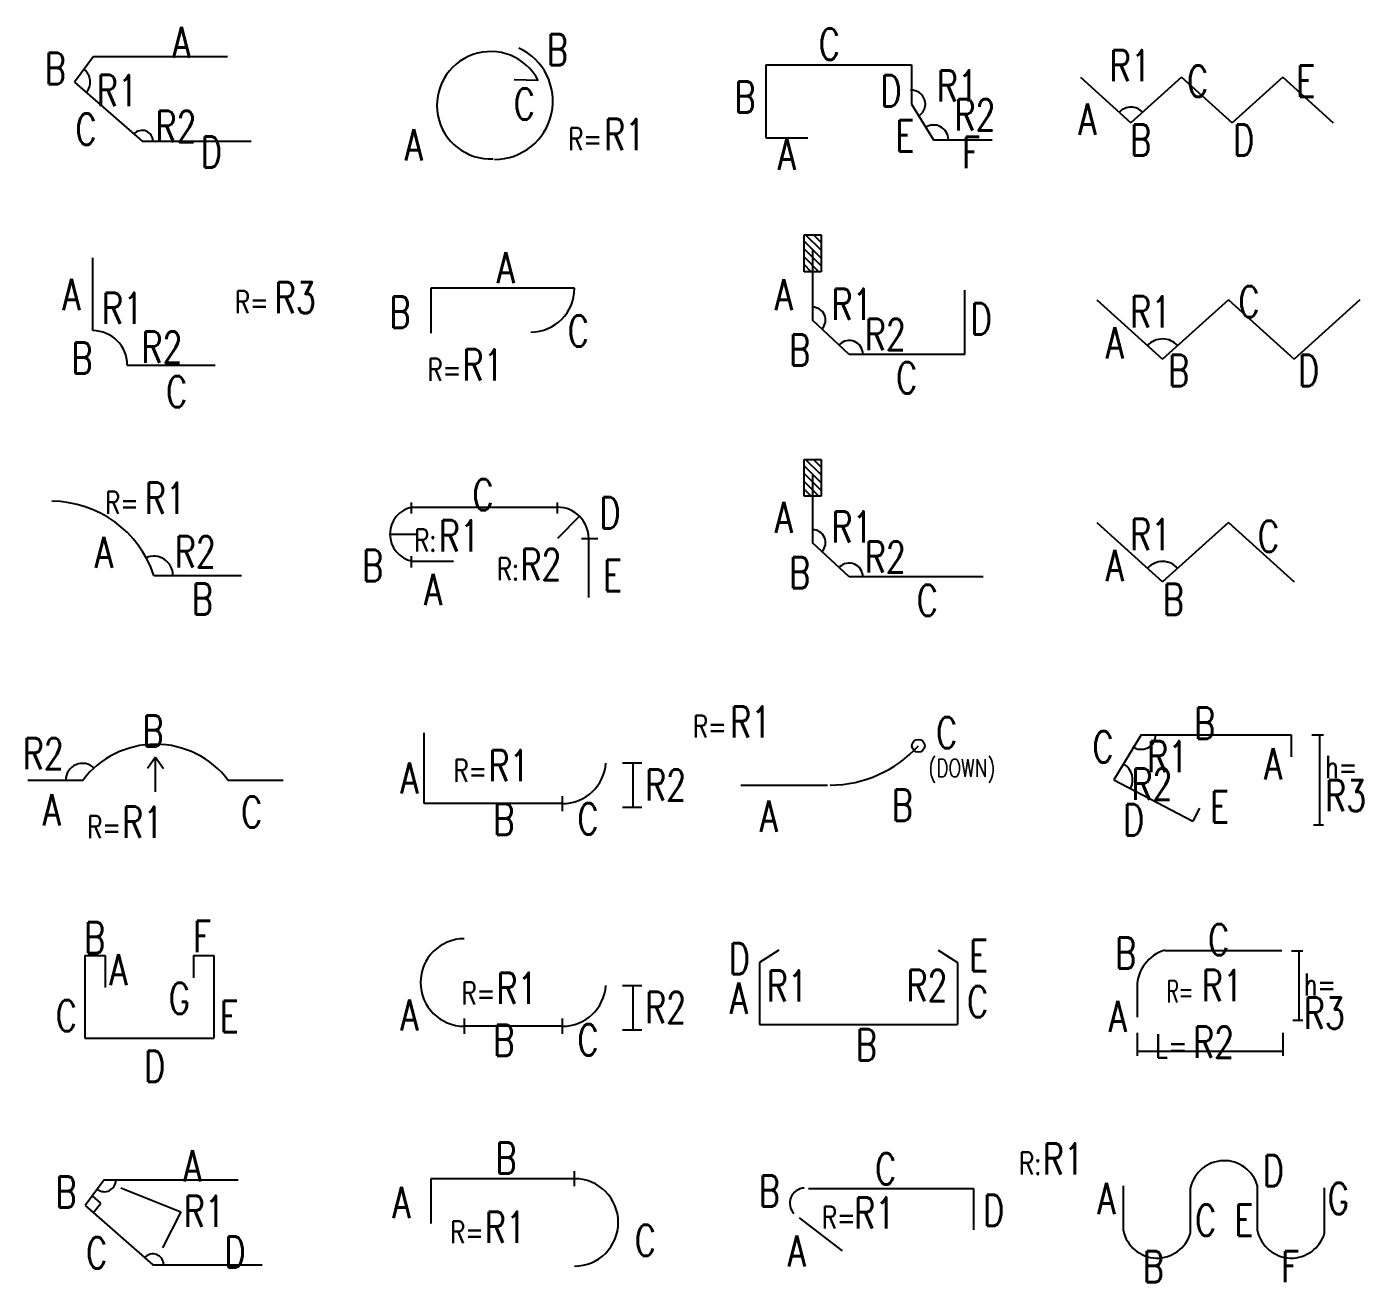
# Model space of a CAD drawing. Header units: millimetres. Extents: x -0.4 to 11.6, y -0.2 to 49.8.
# Drawn here: x 2.908 to 5.909, y 9.343 to 12.163 of the extents above; entities that cross this region are included whole.
import ezdxf
from ezdxf.enums import TextEntityAlignment as Align

# ---------------------------------------------------------------- set-up
doc = ezdxf.new("R2010")
doc.units = ezdxf.units.MM
doc.layers.add('SHOP', color=2, linetype='Continuous')
doc.layers.add('TEXTSHOP', color=3, linetype='Continuous')
doc.styles.add('ROMANS', font='romans.shx', dxfattribs={"width": 0.75, "bigfont": 'whgtxt.shx'})

# ---------------------------------------------------------------- blocks, each defined once
blk = doc.blocks.new('SSBAR_SHP_420')
at = {"color": 2}
for p, q in [((-0.1181, 0.073), (-0.1608, 0.0153)), ((-0.1608, 0.0153), (-0.0088, -0.1175)), ((-0.0088, -0.1175), (0.2362, -0.1175))]:
    blk.add_line(p, q, dxfattribs=at)
at = {"color": 0}
for p, q in [((-0.1258, 0.0209), (-0.1444, 0.037)), ((-0.0806, 0.0551), (0.0538, 0.0017)), ((-0.1426, -0.0008), (-0.1258, 0.0209)), ((0.0538, 0.0017), (0.0131, -0.0798))]:
    blk.add_line(p, q, dxfattribs=at)
for centre, radius, start, end in [((-0.1181, 0.073), 0.0264, 233.808, 0), ((-0.0088, -0.1175), 0.0243, 359.6098, 138.9728)]:
    blk.add_arc(centre, radius, start, end, dxfattribs=at)
at = {"layer": 'SHOP', "color": 2}
blk.add_line((-0.1181, 0.073), (0.1825, 0.073), dxfattribs=at)
at = {"layer": 'TEXTSHOP', "color": 4, "style": 'ROMANS', "width": 0.75}
blk.add_attdef('A', text='', height=0.07, dxfattribs=at).set_placement((0.0798, 0.0696), align=Align.CENTER)
for tag, p in [('B', (-0.1803, 0.0108)), ('C', (-0.1112, -0.1257))]:
    blk.add_attdef(tag, text='', height=0.07, dxfattribs=at).set_placement(p, align=Align.RIGHT)
for tag, p in [('R1', (0.0605, -0.0325)), ('D', (0.1518, -0.124))]:
    blk.add_attdef(tag, p, '', height=0.07, dxfattribs=at)
blk = doc.blocks.new('SSBAR_SHP_421')
at = {"color": 2}
for p, q in [((-0.1619, 0.0772), (-0.1163, 0.0772)), ((-0.1163, 0.0772), (-0.1163, 0.0055)), ((0.0825, 0.0772), (0.1281, 0.0772)), ((0.0825, 0.0772), (0.0825, 0.0272))]:
    blk.add_line(p, q, dxfattribs=at)
at = {"layer": 'SHOP', "color": 2}
for p, q in [((-0.1619, 0.0772), (-0.1619, -0.1088)), ((0.1281, 0.0772), (0.1281, -0.1088)), ((-0.1619, -0.1088), (0.1281, -0.1088))]:
    blk.add_line(p, q, dxfattribs=at)
at = {"layer": 'TEXTSHOP', "color": 4, "style": 'ROMANS', "width": 0.75}
for tag, p in [('B', (-0.1396, 0.0823)), ('F', (0.1021, 0.0848)), ('D', (-0.0046, -0.2069))]:
    blk.add_attdef(tag, text='', height=0.07, dxfattribs=at).set_placement(p, align=Align.CENTER)
for tag, p in [('A', (-0.106, 0.0102)), ('E', (0.1413, -0.0948))]:
    blk.add_attdef(tag, p, '', height=0.07, dxfattribs=at)
for tag, p in [('G', (0.0739, -0.0539)), ('C', (-0.1794, -0.0931))]:
    blk.add_attdef(tag, text='', height=0.07, dxfattribs=at).set_placement(p, align=Align.RIGHT)
blk = doc.blocks.new('SSBAR_SHP_422')
at = {"color": 0}
for p, q in [((-0.003, 0.0225), (-0.0211, -0.0025)), ((-0.003, -0.0553), (-0.003, 0.0225)), ((-0.003, 0.0225), (0.0151, -0.0025))]:
    blk.add_line(p, q, dxfattribs=at)
at = {"color": 40}
for p, q in [((-0.1665, -0.0296), (-0.29, -0.0296)), ((0.284, -0.0296), (0.1605, -0.0296))]:
    blk.add_line(p, q, dxfattribs=at)
for centre, radius, start, end in [((-0.003, -0.1534), 0.2051, 37.135, 142.865), ((-0.1665, -0.0296), 0.0383, 47.2262, 180)]:
    blk.add_arc(centre, radius, start, end, dxfattribs=at)
at = {"layer": 'TEXTSHOP', "color": 3, "style": 'ROMANS', "width": 0.75}
blk.add_text('R=', height=0.05, dxfattribs=at).set_placement((-0.1563, -0.1593))
at = {"layer": 'TEXTSHOP', "color": 4, "style": 'ROMANS', "width": 0.75}
blk.add_attdef('B', text='', height=0.07, dxfattribs=at).set_placement((-0.0086, 0.0464), align=Align.CENTER)
for tag, p in [('R2', (-0.2089, -0.0044)), ('A', (-0.2155, -0.1308))]:
    blk.add_attdef(tag, text='', height=0.07, dxfattribs=at).set_placement(p, align=Align.RIGHT)
for tag, p in [('R1', (-0.0781, -0.1583)), ('C', (0.1895, -0.1355))]:
    blk.add_attdef(tag, p, '', height=0.07, dxfattribs=at)
blk = doc.blocks.new('SSBAR_SHP_423')
at = {"color": 2}
blk.add_line((-0.0068, -0.069), (0.1905, -0.069), dxfattribs=at)
blk.add_arc((-0.2374, -0.1455), 0.243, 18.355, 89.656, dxfattribs=at)
at = {"color": 40}
blk.add_arc((-0.0068, -0.069), 0.0431, 0.434, 113.6873, dxfattribs=at)
at = {"layer": 'TEXTSHOP', "style": 'ROMANS', "width": 0.75}
blk.add_text('R=', height=0.05, dxfattribs=at).set_placement((-0.0405, 0.0694), align=Align.RIGHT)
at = {"layer": 'TEXTSHOP', "color": 4, "style": 'ROMANS', "width": 0.75}
for tag, p in [('R1', (-0.027, 0.0694)), ('R2', (0.0401, -0.051))]:
    blk.add_attdef(tag, p, '', height=0.07, dxfattribs=at)
blk.add_attdef('A', text='', height=0.07, dxfattribs=at).set_placement((-0.0984, -0.0521), align=Align.RIGHT)
blk.add_attdef('B', text='', height=0.07, dxfattribs=at).set_placement((0.1022, -0.1572), align=Align.CENTER)
blk = doc.blocks.new('SSBAR_SHP_424')
at = {"color": 40}
blk.add_line((-0.1438, -0.0193), (-0.1438, 0.1446), dxfattribs=at)
at = {"color": 2}
blk.add_line((-0.0664, -0.0966), (0.1308, -0.0966), dxfattribs=at)
at = {"color": 40}
blk.add_arc((-0.1437, -0.0966), 0.0773, 0.0251, 90.0101, dxfattribs=at)
at = {"layer": 'TEXTSHOP', "style": 'ROMANS', "width": 0.75}
blk.add_text('R=', height=0.05, dxfattribs=at).set_placement((0.2511, 0.0199), align=Align.RIGHT)
at = {"layer": 'TEXTSHOP', "color": 4, "style": 'ROMANS', "width": 0.75}
for tag, p in [('A', (-0.1717, 0.0269)), ('B', (-0.1445, -0.1159))]:
    blk.add_attdef(tag, text='', height=0.07, dxfattribs=at).set_placement(p, align=Align.RIGHT)
for tag, p in [('R1', (-0.1232, -0.0041)), ('R3', (0.2646, 0.0199)), ('R2', (-0.0343, -0.0914))]:
    blk.add_attdef(tag, p, '', height=0.07, dxfattribs=at)
blk.add_attdef('C', text='', height=0.07, dxfattribs=at).set_placement((0.0446, -0.1913), align=Align.CENTER)
blk = doc.blocks.new('SSBAR_SHP_425')
at = {"color": 2}
for p, q in [((-0.1422, 0.0968), (-0.1849, 0.0392)), ((-0.1849, 0.0392), (-0.0329, -0.0937)), ((-0.0329, -0.0937), (0.2121, -0.0937))]:
    blk.add_line(p, q, dxfattribs=at)
at = {"color": 0}
for centre, radius, start, end in [((-0.1849, 0.0392), 0.0354, 318.403, 52.1432), ((-0.0329, -0.0937), 0.0243, 359.6098, 138.9728)]:
    blk.add_arc(centre, radius, start, end, dxfattribs=at)
at = {"layer": 'SHOP', "color": 2}
blk.add_line((-0.1422, 0.0968), (0.1584, 0.0968), dxfattribs=at)
at = {"layer": 'TEXTSHOP', "color": 4, "style": 'ROMANS', "width": 0.75}
blk.add_attdef('A', text='', height=0.07, dxfattribs=at).set_placement((0.0557, 0.0934), align=Align.CENTER)
for tag, p in [('B', (-0.2044, 0.0346)), ('C', (-0.1353, -0.1018))]:
    blk.add_attdef(tag, text='', height=0.07, dxfattribs=at).set_placement(p, align=Align.RIGHT)
for tag, p in [('R1', (-0.1349, -0.0148)), ('R2', (-0.0028, -0.0956)), ('D', (0.0987, -0.1529))]:
    blk.add_attdef(tag, p, '', height=0.07, dxfattribs=at)
blk = doc.blocks.new('SSBAR_SHP_520')
at = {"color": 7}
blk.add_line((0.138, 0.0587), (0.138, 0.0929), dxfattribs=at)
at = {"color": 2}
for p, q in [((0.138, 0.0758), (-0.1847, 0.0758)), ((-0.1847, 0.0758), (-0.1847, -0.025))]:
    blk.add_line(p, q, dxfattribs=at)
blk.add_arc((0.138, -0.0225), 0.0983, 270, 90, dxfattribs=at)
at = {"layer": 'TEXTSHOP', "color": 3, "style": 'ROMANS', "width": 0.75}
blk.add_text('R=', height=0.05, dxfattribs=at).set_placement((-0.1413, -0.0693))
at = {"layer": 'TEXTSHOP', "color": 4, "style": 'ROMANS', "width": 0.75}
blk.add_attdef('B', text='', height=0.07, dxfattribs=at).set_placement((-0.0161, 0.0871), align=Align.CENTER)
blk.add_attdef('A', text='', height=0.07, dxfattribs=at).set_placement((-0.2302, -0.0126), align=Align.RIGHT)
for tag, p in [('R1', (-0.0632, -0.0684)), ('C', (0.2734, -0.0978))]:
    blk.add_attdef(tag, p, '', height=0.07, dxfattribs=at)
blk = doc.blocks.new('SSBAR_SHP_521')
at = {"color": 7}
for p, q in [((0.2458, 0.01), (0.2892, 0.01)), ((0.269, 0.01), (0.269, -0.0895)), ((-0.1096, -0.0646), (-0.1096, -0.0989)), ((0.1105, -0.0646), (0.1105, -0.0989)), ((0.2458, -0.0895), (0.2892, -0.0895))]:
    blk.add_line(p, q, dxfattribs=at)
at = {"color": 2}
blk.add_line((0.1105, -0.0818), (-0.1096, -0.0818), dxfattribs=at)
for centre, start, end in [((-0.1096, 0.0165), 90, 270), ((0.1105, 0.0165), 270, 355.8735)]:
    blk.add_arc(centre, 0.0983, start, end, dxfattribs=at)
at = {"layer": 'TEXTSHOP', "color": 3, "style": 'ROMANS', "width": 0.75}
blk.add_text('R=', height=0.05, dxfattribs=at).set_placement((-0.1153, -0.0326))
at = {"layer": 'TEXTSHOP', "color": 4, "style": 'ROMANS', "width": 0.75}
for tag, p in [('R1', (-0.0371, -0.0316)), ('R2', (0.2964, -0.0748)), ('C', (0.1447, -0.1474))]:
    blk.add_attdef(tag, p, '', height=0.07, dxfattribs=at)
blk.add_attdef('A', text='', height=0.07, dxfattribs=at).set_placement((-0.2123, -0.0914), align=Align.RIGHT)
blk.add_attdef('B', text='', height=0.07, dxfattribs=at).set_placement((-0.0207, -0.1484), align=Align.CENTER)
blk = doc.blocks.new('SSBAR_SHP_522')
at = {"color": 2}
for p, q in [((-0.2, -0.0818), (-0.2, 0.0774)), ((0.1105, -0.0818), (-0.2, -0.0818))]:
    blk.add_line(p, q, dxfattribs=at)
at = {"color": 7}
for p, q in [((0.2458, 0.01), (0.2892, 0.01)), ((0.269, 0.01), (0.269, -0.0895)), ((0.1105, -0.0646), (0.1105, -0.0989)), ((0.2458, -0.0895), (0.2892, -0.0895))]:
    blk.add_line(p, q, dxfattribs=at)
at = {"color": 2}
blk.add_arc((0.1105, 0.0165), 0.0983, 270, 355.8735, dxfattribs=at)
at = {"layer": 'TEXTSHOP', "color": 3, "style": 'ROMANS', "width": 0.75}
blk.add_text('R=', height=0.05, dxfattribs=at).set_placement((-0.1337, -0.0326))
at = {"layer": 'TEXTSHOP', "color": 4, "style": 'ROMANS', "width": 0.75}
for tag, p in [('R1', (-0.0555, -0.0316)), ('R2', (0.2964, -0.0748)), ('C', (0.1447, -0.1509))]:
    blk.add_attdef(tag, p, '', height=0.07, dxfattribs=at)
blk.add_attdef('A', text='', height=0.07, dxfattribs=at).set_placement((-0.2123, -0.0593), align=Align.RIGHT)
blk.add_attdef('B', text='', height=0.07, dxfattribs=at).set_placement((-0.0207, -0.1519), align=Align.CENTER)
blk = doc.blocks.new('SSBAR_SHP_523')
at = {"color": 7}
for p, q in [((-0.2282, 0.0698), (-0.2282, 0.0949)), ((0.0996, 0.0698), (0.0996, 0.0949)), ((0.1492, 0.0637), (0.0996, 0.014)), ((-0.2765, 0.0236), (-0.2148, 0.0236)), ((0.1539, 0.014), (0.1903, 0.014)), ((-0.2282, -0.0513), (-0.2282, -0.0262))]:
    blk.add_line(p, q, dxfattribs=at)
at = {"color": 2}
for p, q in [((-0.2263, 0.0842), (0.1015, 0.0842)), ((0.1697, 0.014), (0.1697, -0.1184)), ((-0.2263, -0.0369), (-0.1341, -0.0369))]:
    blk.add_line(p, q, dxfattribs=at)
for centre, radius, start, end in [((-0.2148, 0.0236), 0.0616, 100.6815, 259.3177), ((0.0996, 0.014), 0.0702, 0, 90)]:
    blk.add_arc(centre, radius, start, end, dxfattribs=at)
at = {"layer": 'TEXTSHOP', "color": 3, "style": 'ROMANS', "width": 0.75}
for p in [(-0.2217, -0.0151), (-0.0365, -0.0796)]:
    blk.add_text('R:', height=0.05, dxfattribs=at).set_placement(p)
at = {"layer": 'TEXTSHOP', "color": 4, "style": 'ROMANS', "width": 0.75}
for tag, p in [('C', (-0.0676, 0.0773)), ('A', (-0.1793, -0.1359))]:
    blk.add_attdef(tag, text='', height=0.07, dxfattribs=at).set_placement(p, align=Align.CENTER)
for tag, p in [('D', (0.194, 0.0364)), ('R1', (-0.1666, -0.0151)), ('R2', (0.0164, -0.0796)), ('E', (0.2021, -0.1044))]:
    blk.add_attdef(tag, p, '', height=0.07, dxfattribs=at)
blk.add_attdef('B', text='', height=0.07, dxfattribs=at).set_placement((-0.2919, -0.0817), align=Align.RIGHT)
blk = doc.blocks.new('SSBAR_SHP_524')
at = {"color": 2}
for p, q in [((0.138, 0.0758), (-0.1847, 0.0758)), ((-0.1847, 0.0758), (-0.1847, -0.025))]:
    blk.add_line(p, q, dxfattribs=at)
blk.add_arc((0.0398, 0.0758), 0.0983, 270, 0, dxfattribs=at)
at = {"layer": 'TEXTSHOP', "color": 3, "style": 'ROMANS', "width": 0.75}
blk.add_text('R=', height=0.05, dxfattribs=at).set_placement((-0.1919, -0.1321))
at = {"layer": 'TEXTSHOP', "color": 4, "style": 'ROMANS', "width": 0.75}
blk.add_attdef('A', text='', height=0.07, dxfattribs=at).set_placement((-0.0161, 0.0871), align=Align.CENTER)
blk.add_attdef('B', text='', height=0.07, dxfattribs=at).set_placement((-0.2302, -0.0126), align=Align.RIGHT)
for tag, p in [('C', (0.1232, -0.0549)), ('R1', (-0.1137, -0.1311))]:
    blk.add_attdef(tag, p, '', height=0.07, dxfattribs=at)
blk = doc.blocks.new('SSBAR_SHP_525')
at = {"color": 2}
blk.add_line((0.0565, 0.0429), (0.0025, 0.0438), dxfattribs=at)
for centre, radius, start, end in [((-0.0504, -0.013), 0.1206, 27.5958, 272.7513), ((-0.0417, -0.0036), 0.131, 269.9746, 65.194)]:
    blk.add_arc(centre, radius, start, end, dxfattribs=at)
at = {"layer": 'TEXTSHOP', "color": 3, "style": 'ROMANS', "width": 0.75}
blk.add_text('R=', height=0.05, dxfattribs=at).set_placement((0.124, -0.1135))
at = {"layer": 'TEXTSHOP', "color": 4, "style": 'ROMANS', "width": 0.75}
for tag, p in [('B', (0.0756, 0.0767)), ('R1', (0.2043, -0.1135))]:
    blk.add_attdef(tag, p, '', height=0.07, dxfattribs=at)
for tag, p in [('C', (0.0488, -0.0452)), ('A', (-0.2024, -0.1369))]:
    blk.add_attdef(tag, text='', height=0.07, dxfattribs=at).set_placement(p, align=Align.RIGHT)
blk = doc.blocks.new('SSBAR_SHP_620')
at = {"color": 40}
for p, q in [((0.2344, 0.054), (0.2344, -0.039)), ((-0.1577, -0.0121), (-0.0612, -0.0863))]:
    blk.add_line(p, q, dxfattribs=at)
blk.add_arc((-0.1442, 0.0207), 0.0342, 93.2356, 222.6996, dxfattribs=at)
at = {"layer": 'SHOP', "color": 2}
blk.add_line((-0.1362, 0.054), (0.2344, 0.054), dxfattribs=at)
at = {"layer": 'TEXTSHOP', "color": 3, "style": 'ROMANS', "width": 0.75}
blk.add_text('R=', height=0.05, dxfattribs=at).set_placement((-0.1062, -0.0363))
at = {"layer": 'TEXTSHOP', "color": 4, "style": 'ROMANS', "width": 0.75}
blk.add_attdef('C', text='', height=0.07, dxfattribs=at).set_placement((0.0368, 0.0629), align=Align.CENTER)
for tag, p in [('B', (-0.2006, 0.0132)), ('A', (-0.1422, -0.1217))]:
    blk.add_attdef(tag, text='', height=0.07, dxfattribs=at).set_placement(p, align=Align.RIGHT)
for tag, p in [('R1', (-0.0341, -0.0363)), ('D', (0.2556, -0.0302))]:
    blk.add_attdef(tag, p, '', height=0.07, dxfattribs=at)
blk = doc.blocks.new('SSBAR_SHP_621')
at = {"color": 2}
for p, q in [((-0.203, 0.0889), (-0.2468, 0.0611)), ((0.1544, 0.0889), (0.1982, 0.0611))]:
    blk.add_line(p, q, dxfattribs=at)
at = {"layer": 'SHOP', "color": 2}
for p, q in [((-0.2468, 0.0611), (-0.2468, -0.0777)), ((0.1982, 0.0611), (0.1982, -0.0777)), ((-0.2468, -0.0777), (0.1982, -0.0777))]:
    blk.add_line(p, q, dxfattribs=at)
at = {"layer": 'TEXTSHOP', "color": 4, "style": 'ROMANS', "width": 0.75}
for tag, p in [('D', (-0.268, 0.035)), ('R2', (0.1759, -0.0254)), ('A', (-0.2729, -0.0537))]:
    blk.add_attdef(tag, text='', height=0.07, dxfattribs=at).set_placement(p, align=Align.RIGHT)
for tag, p in [('E', (0.2243, 0.0423)), ('R1', (-0.2304, -0.0264)), ('C', (0.2197, -0.0616))]:
    blk.add_attdef(tag, p, '', height=0.07, dxfattribs=at)
blk.add_attdef('B', text='', height=0.07, dxfattribs=at).set_placement((-0.0069, -0.1585), align=Align.CENTER)
blk = doc.blocks.new('SSBAR_SHP_622')
at = {"color": 2}
blk.add_line((-0.2883, -0.0402), (-0.0939, -0.0402), dxfattribs=at)
at = {"color": 40}
blk.add_circle((0.1103, 0.0482), 0.0144, dxfattribs=at)
at = {"color": 2}
blk.add_arc((-0.0906, 0.2321), 0.2724, 270.643, 317.5381, dxfattribs=at)
at = {"layer": 'TEXTSHOP', "style": 'ROMANS', "width": 0.75}
blk.add_text('R=', height=0.05, dxfattribs=at).set_placement((-0.396, 0.0666))
at = {"layer": 'TEXTSHOP', "color": 3, "style": 'ROMANS', "width": 0.75}
blk.add_text('(DOWN)', height=0.04, dxfattribs=at).set_placement((0.1328, -0.0218))
at = {"layer": 'TEXTSHOP', "color": 4, "style": 'ROMANS', "width": 0.75}
for tag, p in [('R1', (-0.3123, 0.0666)), ('C', (0.15, 0.0428)), ('B', (0.0508, -0.12))]:
    blk.add_attdef(tag, p, '', height=0.07, dxfattribs=at)
blk.add_attdef('A', text='', height=0.07, dxfattribs=at).set_placement((-0.2255, -0.1448), align=Align.CENTER)
blk = doc.blocks.new('SSBAR_SHP_623')
at = {"color": 40}
for p, q in [((-0.1466, 0.1915), (-0.1082, 0.1915)), ((-0.1466, 0.1086), (-0.1466, 0.1915)), ((-0.1082, 0.1567), (-0.143, 0.1915)), ((-0.1082, 0.1744), (-0.1254, 0.1915)), ((-0.1082, 0.1915), (-0.1082, 0.1086)), ((-0.1082, 0.1391), (-0.1466, 0.1774)), ((-0.1082, 0.1214), (-0.1466, 0.1597)), ((-0.1131, 0.1086), (-0.1466, 0.142)), ((-0.1308, 0.1086), (-0.1466, 0.1243)), ((-0.1082, 0.1086), (-0.1466, 0.1086))]:
    blk.add_line(p, q, dxfattribs=at)
for centre, radius, start, end in [((-0.1273, 0.0044), 0.0291, 317.9535, 90.032), ((-0.0453, -0.0726), 0.0312, 1.2484, 133.9531)]:
    blk.add_arc(centre, radius, start, end, dxfattribs=at)
at = {"layer": 'SHOP', "color": 2}
for p, q in [((-0.1274, 0.1558), (-0.1273, 0.0044)), ((-0.0453, -0.0726), (-0.1273, 0.0044)), ((0.2556, -0.0726), (-0.0453, -0.0726))]:
    blk.add_line(p, q, dxfattribs=at)
at = {"layer": 'TEXTSHOP', "color": 30, "true_color": 0xf8991e, "style": 'ROMANS', "width": 0.75}
for tag, p in [('O1', (-0.1012, 0.1899)), ('T1', (-0.1012, 0.1082))]:
    blk.add_attdef(tag, text='', height=0.05, dxfattribs=at).set_placement(p, align=Align.MIDDLE_LEFT)
blk.add_attdef('COUPLER1', text='', height=0.05, dxfattribs=at).set_placement((-0.1638, 0.1501), align=Align.MIDDLE_RIGHT)
at = {"layer": 'TEXTSHOP', "color": 4, "style": 'ROMANS', "width": 0.75}
for tag, p in [('A', (-0.1715, 0.0265)), ('B', (-0.1325, -0.0979))]:
    blk.add_attdef(tag, text='', height=0.07, dxfattribs=at).set_placement(p, align=Align.RIGHT)
for tag, p in [('R1', (-0.0852, 0.0047)), ('R2', (-0.0103, -0.0628))]:
    blk.add_attdef(tag, p, '', height=0.07, dxfattribs=at)
blk.add_attdef('C', text='', height=0.07, dxfattribs=at).set_placement((0.1302, -0.1601), align=Align.CENTER)
blk = doc.blocks.new('SSBAR_SHP_624')
at = {"color": 40}
for p, q in [((-0.1466, 0.1962), (-0.1082, 0.1962)), ((-0.1466, 0.1132), (-0.1466, 0.1962)), ((-0.1082, 0.1437), (-0.1466, 0.182)), ((-0.1082, 0.1614), (-0.143, 0.1962)), ((-0.1082, 0.1791), (-0.1254, 0.1962)), ((-0.1082, 0.1962), (-0.1082, 0.1132)), ((-0.1082, 0.126), (-0.1466, 0.1644)), ((-0.1131, 0.1132), (-0.1466, 0.1467)), ((-0.1308, 0.1132), (-0.1466, 0.129)), ((-0.1082, 0.1132), (-0.1466, 0.1132)), ((0.2143, -0.0726), (0.2143, 0.0719))]:
    blk.add_line(p, q, dxfattribs=at)
for centre, radius, start, end in [((-0.1273, 0.0044), 0.0291, 317.9535, 90.032), ((-0.0453, -0.0726), 0.0312, 1.2484, 133.9531)]:
    blk.add_arc(centre, radius, start, end, dxfattribs=at)
at = {"layer": 'SHOP', "color": 2}
for p, q in [((-0.1274, 0.1604), (-0.1273, 0.0044)), ((-0.0453, -0.0726), (-0.1273, 0.0044)), ((0.2143, -0.0726), (-0.0453, -0.0726))]:
    blk.add_line(p, q, dxfattribs=at)
at = {"layer": 'TEXTSHOP', "color": 30, "true_color": 0xf8991e, "style": 'ROMANS', "width": 0.75}
for tag, p in [('O1', (-0.1012, 0.1945)), ('T1', (-0.1012, 0.1128))]:
    blk.add_attdef(tag, text='', height=0.05, dxfattribs=at).set_placement(p, align=Align.MIDDLE_LEFT)
blk.add_attdef('COUPLER1', text='', height=0.05, dxfattribs=at).set_placement((-0.1638, 0.1547), align=Align.MIDDLE_RIGHT)
at = {"layer": 'TEXTSHOP', "color": 4, "style": 'ROMANS', "width": 0.75}
for tag, p in [('A', (-0.1715, 0.0265)), ('B', (-0.1325, -0.0979))]:
    blk.add_attdef(tag, text='', height=0.07, dxfattribs=at).set_placement(p, align=Align.RIGHT)
for tag, p in [('R1', (-0.0852, 0.0047)), ('D', (0.2276, -0.0278)), ('R2', (-0.0103, -0.0628))]:
    blk.add_attdef(tag, p, '', height=0.07, dxfattribs=at)
blk.add_attdef('C', text='', height=0.07, dxfattribs=at).set_placement((0.0842, -0.1601), align=Align.CENTER)
blk = doc.blocks.new('SSBAR_SHP_625')
at = {"color": 2}
for p, q in [((0.0948, 0.0779), (0.0948, -0.0104)), ((0.0948, -0.0104), (0.1442, -0.0908)), ((-0.2326, -0.0864), (-0.1383, -0.0864)), ((0.1442, -0.0908), (0.2759, -0.0908))]:
    blk.add_line(p, q, dxfattribs=at)
at = {"color": 0}
for centre, radius, start, end in [((0.0948, -0.0104), 0.0312, 305.4979, 93.5715), ((0.1442, -0.0908), 0.0335, 1.1023, 123.2632)]:
    blk.add_arc(centre, radius, start, end, dxfattribs=at)
at = {"layer": 'SHOP', "color": 2}
for q in [(0.0948, 0.0779), (-0.2326, -0.0864)]:
    blk.add_line((-0.2326, 0.0779), q, dxfattribs=at)
at = {"layer": 'TEXTSHOP', "color": 4, "style": 'ROMANS', "width": 0.75}
for tag, p in [('C', (-0.0895, 0.0894)), ('A', (-0.1855, -0.1578)), ('F', (0.2287, -0.1541))]:
    blk.add_attdef(tag, text='', height=0.07, dxfattribs=at).set_placement(p, align=Align.CENTER)
for tag, p in [('R1', (0.1516, -0.0048)), ('R2', (0.1915, -0.0695))]:
    blk.add_attdef(tag, p, '', height=0.07, dxfattribs=at)
for tag, p in [('B', (-0.2554, -0.0295)), ('D', (0.0723, -0.0157)), ('E', (0.1014, -0.1167))]:
    blk.add_attdef(tag, text='', height=0.07, dxfattribs=at).set_placement(p, align=Align.RIGHT)
blk = doc.blocks.new('SSBAR_SHP_720')
at = {"color": 40}
for centre, start, end in [((-0.0029, 0.0386), 15.851, 167.6112), ((-0.1535, -0.0248), 192.3888, 344.149), ((0.1478, -0.0248), 192.3888, 344.149)]:
    blk.add_arc(centre, 0.0777, start, end, dxfattribs=at)
at = {"layer": 'SHOP', "color": 2}
for p, q in [((-0.2294, -0.0415), (-0.2294, 0.0598)), ((-0.0788, -0.046), (-0.0788, 0.0553)), ((0.0719, -0.0415), (0.0719, 0.0598)), ((0.2225, -0.046), (0.2225, 0.0553))]:
    blk.add_line(p, q, dxfattribs=at)
at = {"layer": 'TEXTSHOP', "color": 3, "style": 'ROMANS', "width": 0.75}
blk.add_text('R:', height=0.05, dxfattribs=at).set_placement((-0.4635, 0.0852))
at = {"layer": 'TEXTSHOP', "color": 4, "style": 'ROMANS', "width": 0.75}
for tag, p in [('R1', (-0.4102, 0.0852)), ('D', (0.0837, 0.0588)), ('G', (0.2297, -0.0036)), ('E', (0.0201, -0.0525))]:
    blk.add_attdef(tag, p, '', height=0.07, dxfattribs=at)
for tag, p in [('A', (-0.2473, -0.0036)), ('C', (-0.0209, -0.0524))]:
    blk.add_attdef(tag, text='', height=0.07, dxfattribs=at).set_placement(p, align=Align.RIGHT)
for tag, p in [('B', (-0.1619, -0.1569)), ('F', (0.1452, -0.1569))]:
    blk.add_attdef(tag, text='', height=0.07, dxfattribs=at).set_placement(p, align=Align.CENTER)
blk = doc.blocks.new('SSBAR_SHP_721')
at = {"color": 40}
for p, q in [((0.1478, 0.0876), (0.1736, 0.0876)), ((0.1657, -0.0682), (0.1657, 0.0871)), ((0.1512, -0.0682), (0.1736, -0.0682)), ((-0.1986, -0.0962), (-0.1986, -0.1482)), ((0.1284, -0.0962), (0.1284, -0.1482)), ((-0.1986, -0.1379), (0.1284, -0.1379))]:
    blk.add_line(p, q, dxfattribs=at)
blk.add_arc((-0.1129, 0.0062), 0.0858, 105.7649, 180, dxfattribs=at)
at = {"layer": 'SHOP', "color": 2}
for p, q in [((-0.1362, 0.0887), (0.1263, 0.0887)), ((-0.1986, 0.0062), (-0.1986, -0.0614))]:
    blk.add_line(p, q, dxfattribs=at)
at = {"layer": 'TEXTSHOP', "color": 3, "style": 'ROMANS', "width": 0.75}
for s, height, p in [('h=', 0.05, (0.1759, -0.013)), ('L=', 0.05292, (-0.1581, -0.1524))]:
    blk.add_text(s, height=height, dxfattribs=at).set_placement(p)
at = {"layer": 'TEXTSHOP', "color": 3, "style": 'ROMANS', "width": 0.6}
blk.add_text('R=', height=0.05, dxfattribs=at).set_placement((-0.1021, -0.0288), align=Align.CENTER)
at = {"layer": 'TEXTSHOP', "color": 4, "style": 'ROMANS', "width": 0.75}
blk.add_attdef('C', text='', height=0.07, dxfattribs=at).set_placement((-0.0153, 0.0776), align=Align.CENTER)
for tag, p in [('B', (-0.2006, 0.0479)), ('A', (-0.2213, -0.0946))]:
    blk.add_attdef(tag, text='', height=0.07, dxfattribs=at).set_placement(p, align=Align.RIGHT)
for tag, p in [('R1', (-0.0532, -0.0252)), ('R3', (0.1759, -0.0873)), ('R2', (-0.0729, -0.1524))]:
    blk.add_attdef(tag, p, '', height=0.07, dxfattribs=at)
blk = doc.blocks.new('SSBAR_SHP_722')
at = {"color": 2}
for p, q in [((-0.1896, 0.073), (-0.2505, -0.0284)), ((0.1472, 0.073), (0.1472, 0.0233)), ((-0.2505, -0.0284), (-0.0737, -0.121)), ((-0.0586, -0.0921), (-0.0737, -0.121))]:
    blk.add_line(p, q, dxfattribs=at)
at = {"color": 40}
for p, q in [((0.194, 0.0728), (0.2197, 0.0728)), ((0.2118, -0.129), (0.2118, 0.0723)), ((0.1974, -0.129), (0.2197, -0.129))]:
    blk.add_line(p, q, dxfattribs=at)
at = {"color": 0}
for centre, radius, start, end in [((-0.1896, 0.073), 0.0328, 233.808, 0), ((-0.2505, -0.0284), 0.042, 334.9851, 55.8518)]:
    blk.add_arc(centre, radius, start, end, dxfattribs=at)
at = {"layer": 'SHOP', "color": 2}
blk.add_line((-0.1896, 0.073), (0.1472, 0.073), dxfattribs=at)
at = {"layer": 'TEXTSHOP', "color": 3, "style": 'ROMANS', "width": 0.75}
blk.add_text('h=', height=0.05, dxfattribs=at).set_placement((0.2238, -0.0246))
at = {"layer": 'TEXTSHOP', "color": 4, "style": 'ROMANS', "width": 0.75}
blk.add_attdef('B', text='', height=0.07, dxfattribs=at).set_placement((-0.0465, 0.0641), align=Align.CENTER)
for tag, p in [('C', (-0.2518, 0.0108)), ('A', (0.1275, -0.0273)), ('D', (-0.1827, -0.153))]:
    blk.add_attdef(tag, text='', height=0.07, dxfattribs=at).set_placement(p, align=Align.RIGHT)
for tag, p in [('R1', (-0.1762, -0.0113)), ('R2', (-0.211, -0.0729)), ('R3', (0.2238, -0.0989)), ('E', (-0.0347, -0.124))]:
    blk.add_attdef(tag, p, '', height=0.07, dxfattribs=at)
blk = doc.blocks.new('SSBAR_SHP_723')
at = {"color": 40}
for p, q in [((-0.2887, 0.0496), (-0.1412, -0.0836)), ((0.0064, 0.0496), (-0.1412, -0.0836)), ((0.0064, 0.0496), (0.1539, -0.0836))]:
    blk.add_line(p, q, dxfattribs=at)
blk.add_arc((-0.1412, -0.0836), 0.0457, 42.1612, 136.8541, dxfattribs=at)
at = {"layer": 'TEXTSHOP', "color": 4, "style": 'ROMANS', "width": 0.75}
for tag, p in [('R1', (-0.2141, -0.012)), ('C', (0.0729, -0.0162)), ('B', (-0.1409, -0.158))]:
    blk.add_attdef(tag, p, '', height=0.07, dxfattribs=at)
blk.add_attdef('A', text='', height=0.07, dxfattribs=at).set_placement((-0.2283, -0.0817), align=Align.RIGHT)
blk = doc.blocks.new('SSBAR_SHP_724')
at = {"color": 40}
for p, q in [((-0.2887, 0.0496), (-0.1412, -0.0836)), ((0.0064, 0.0496), (-0.1412, -0.0836)), ((0.0064, 0.0496), (0.1539, -0.0836)), ((0.3014, 0.0496), (0.1539, -0.0836))]:
    blk.add_line(p, q, dxfattribs=at)
blk.add_arc((-0.1412, -0.0836), 0.0457, 42.1612, 136.8541, dxfattribs=at)
at = {"layer": 'TEXTSHOP', "color": 4, "style": 'ROMANS', "width": 0.75}
for tag, p in [('C', (0.0292, 0.0109)), ('R1', (-0.2141, -0.012)), ('B', (-0.1291, -0.1438)), ('D', (0.1634, -0.1438))]:
    blk.add_attdef(tag, p, '', height=0.07, dxfattribs=at)
blk.add_attdef('A', text='', height=0.07, dxfattribs=at).set_placement((-0.2283, -0.0817), align=Align.RIGHT)
blk = doc.blocks.new('SSBAR_SHP_725')
at = {"color": 40}
for p, q in [((-0.326, 0.0503), (-0.2124, -0.0523)), ((-0.0988, 0.0503), (-0.2124, -0.0523)), ((-0.0988, 0.0503), (0.0148, -0.0523)), ((0.1284, 0.0503), (0.0148, -0.0523)), ((0.1284, 0.0503), (0.242, -0.0523))]:
    blk.add_line(p, q, dxfattribs=at)
blk.add_arc((-0.2124, -0.0523), 0.0352, 42.1612, 136.8541, dxfattribs=at)
at = {"layer": 'TEXTSHOP', "color": 4, "style": 'ROMANS', "width": 0.75}
blk.add_attdef('R1', text='', height=0.07, dxfattribs=at).set_placement((-0.2141, 0.041), align=Align.CENTER)
for tag, p in [('C', (-0.0864, 0.0062)), ('E', (0.159, 0.0062)), ('B', (-0.214, -0.1261)), ('D', (0.0172, -0.1261))]:
    blk.add_attdef(tag, p, '', height=0.07, dxfattribs=at)
blk.add_attdef('A', text='', height=0.07, dxfattribs=at).set_placement((-0.2896, -0.0793), align=Align.RIGHT)

msp = doc.modelspace()

# ---------------------------------------------------------------- block references
for name, p, values in [('SSBAR_SHP_425', (3.2, 12), {'R2': 'R2', 'D': 'D', 'C': 'C', 'R1': 'R1', 'A': 'A', 'B': 'B'}), ('SSBAR_SHP_625', (4.8, 12), {'R2': 'R2', 'A': 'A', 'F': 'F', 'E': 'E', 'R1': 'R1', 'D': 'D', 'C': 'C', 'B': 'B'}), ('SSBAR_SHP_525', (4, 12), {'R1': 'R1', 'C': 'C', 'A': 'A', 'B': 'B'}), ('SSBAR_SHP_725', (5.6, 12), {'D': 'D', 'E': 'E', 'B': 'B', 'C': 'C', 'R1': 'R1', 'A': 'A'}), ('SSBAR_SHP_624', (4.8, 11.5), {'D': 'D', 'R1': 'R1', 'R2': 'R2', 'B': 'B', 'A': 'A', 'C': 'C'}), ('SSBAR_SHP_524', (4, 11.5), {'A': 'A', 'B': 'B', 'C': 'C', 'R1': 'R1'}), ('SSBAR_SHP_424', (3.2, 11.5), {'A': 'A', 'R1': 'R1', 'R2': 'R2', 'R3': 'R3', 'B': 'B', 'C': 'C'}), ('SSBAR_SHP_724', (5.6, 11.5), {'D': 'D', 'B': 'B', 'C': 'C', 'R1': 'R1', 'A': 'A'}), ('SSBAR_SHP_623', (4.8, 11), {'R1': 'R1', 'R2': 'R2', 'B': 'B', 'A': 'A', 'C': 'C'}), ('SSBAR_SHP_423', (3.2, 11), {'R2': 'R2', 'R1': 'R1', 'A': 'A', 'B': 'B'}), ('SSBAR_SHP_523', (4, 11), {'R1': 'R1', 'E': 'E', 'D': 'D', 'B': 'B', 'R2': 'R2', 'C': 'C', 'A': 'A'}), ('SSBAR_SHP_723', (5.6, 11), {'B': 'B', 'C': 'C', 'R1': 'R1', 'A': 'A'}), ('SSBAR_SHP_622', (4.8, 10.5), {'R1': 'R1', 'C': 'C', 'A': 'A', 'B': 'B'}), ('SSBAR_SHP_722', (5.6, 10.5), {'R2': 'R2', 'R1': 'R1', 'A': 'A', 'R3': 'R3', 'E': 'E', 'D': 'D', 'B': 'B', 'C': 'C'}), ('SSBAR_SHP_422', (3.2, 10.5), {'R2': 'R2', 'R1': 'R1', 'A': 'A', 'B': 'B', 'C': 'C'}), ('SSBAR_SHP_522', (4, 10.5), {'R2': 'R2', 'A': 'A', 'C': 'C', 'B': 'B', 'R1': 'R1'}), ('SSBAR_SHP_421', (3.2, 10), {'G': 'G', 'F': 'F', 'B': 'B', 'E': 'E', 'C': 'C', 'A': 'A', 'D': 'D'}), ('SSBAR_SHP_721', (5.6, 10), {'R3': 'R3', 'R2': 'R2', 'R1': 'R1', 'B': 'B', 'C': 'C', 'A': 'A'}), ('SSBAR_SHP_521', (4, 10), {'R2': 'R2', 'A': 'A', 'C': 'C', 'B': 'B', 'R1': 'R1'}), ('SSBAR_SHP_621', (4.8, 10), {'E': 'E', 'R2': 'R2', 'R1': 'R1', 'D': 'D', 'A': 'A', 'C': 'C', 'B': 'B'}), ('SSBAR_SHP_420', (3.2, 9.5), {'D': 'D', 'C': 'C', 'R1': 'R1', 'A': 'A', 'B': 'B'}), ('SSBAR_SHP_520', (4, 9.5), {'B': 'B', 'A': 'A', 'C': 'C', 'R1': 'R1'}), ('SSBAR_SHP_720', (5.6, 9.5), {'R1': 'R1', 'D': 'D', 'G': 'G', 'A': 'A', 'F': 'F', 'E': 'E', 'C': 'C', 'B': 'B'}), ('SSBAR_SHP_620', (4.8, 9.5), {'R1': 'R1', 'D': 'D', 'B': 'B', 'C': 'C', 'A': 'A'})]:
    msp.add_blockref(name, p).add_auto_attribs(values)

doc.saveas('drawing.dxf')
